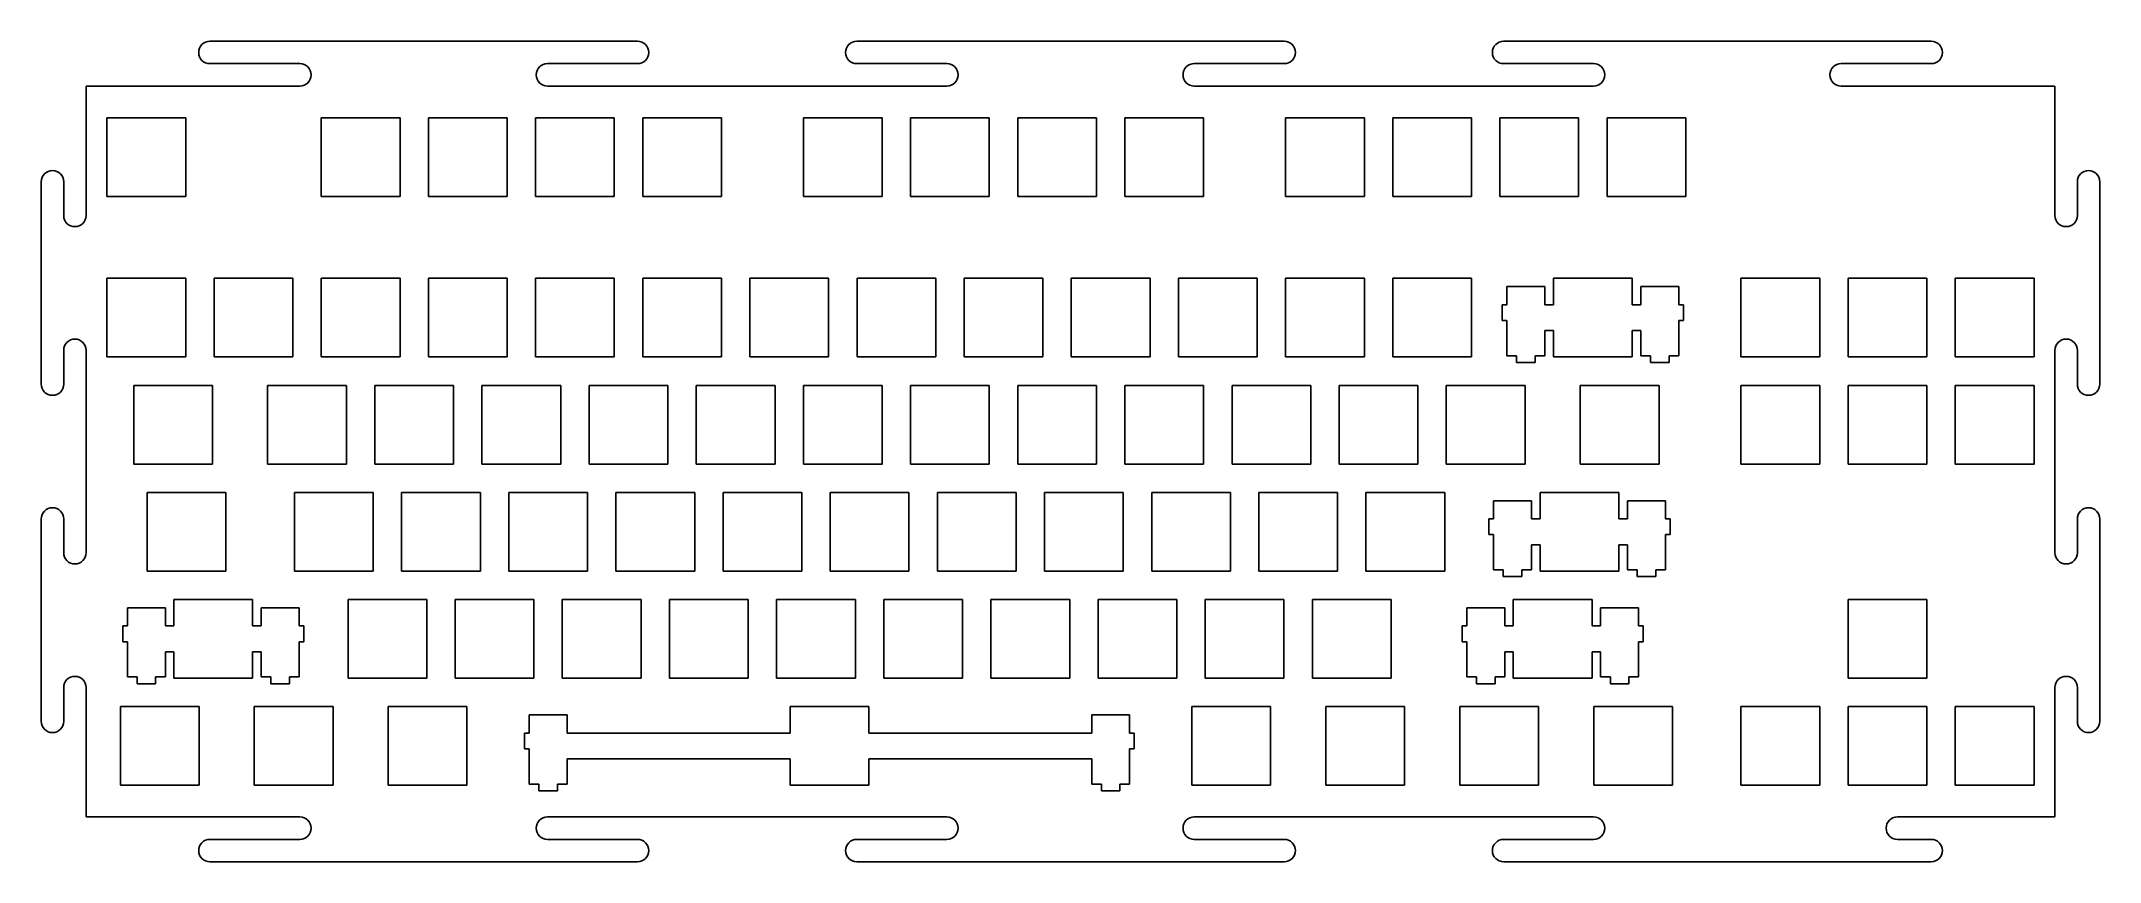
# Model space of a CAD drawing. Extents: x -8 to 358, y -14 to 132.
import ezdxf

# ---------------------------------------------------------------- set-up
doc = ezdxf.new("R2010")
doc.units = 0
doc.header["$MEASUREMENT"] = 0

msp = doc.modelspace()

# ---------------------------------------------------------------- linework, layer by layer
at = {"linetype": 'Continuous'}
for p, q in [((22.1, 132.08), (98.1, 132.08)), ((137.1, 132.08), (213.1, 132.08)), ((252.1, 132.08), (328.1, 132.08)), ((20.1, 130.08), (20.1, 130.08)), ((100.1, 130.08), (100.1, 130.08)), ((135.1, 130.08), (135.1, 130.08)), ((215.1, 130.08), (215.1, 130.08)), ((250.1, 130.08), (250.1, 130.08)), ((330.1, 130.08), (330.1, 130.08)), ((22.1, 128.08), (38.1, 128.08)), ((40.1, 126.08), (40.1, 126.08)), ((80.1, 126.08), (80.1, 126.08)), ((98.1, 128.08), (82.1, 128.08)), ((137.1, 128.08), (153.1, 128.08)), ((155.1, 126.08), (155.1, 126.08)), ((195.1, 126.08), (195.1, 126.08)), ((213.1, 128.08), (197.1, 128.08)), ((252.1, 128.08), (268.1, 128.08)), ((270.1, 126.08), (270.1, 126.08)), ((310.1, 126.08), (310.1, 126.08)), ((328.1, 128.08), (312.1, 128.08)), ((0.1, 124.08), (0.1, 101.08)), ((38.1, 124.08), (0.1, 124.08)), ((153.1, 124.08), (82.1, 124.08)), ((268.1, 124.08), (197.1, 124.08)), ((350.1, 124.08), (312.1, 124.08)), ((350.1, 124.08), (350.1, 101.08)), ((-7.9, 107.08), (-7.9, 71.08)), ((-5.9, 109.08), (-5.9, 109.08)), ((-3.9, 107.08), (-3.9, 101.08)), ((354.1, 107.08), (354.1, 101.08)), ((356.1, 109.08), (356.1, 109.08)), ((358.1, 107.08), (358.1, 71.08)), ((-1.9, 99.08), (-1.9, 99.08)), ((352.1, 99.08), (352.1, 99.08)), ((-3.9, 71.08), (-3.9, 77.08)), ((-1.9, 79.08), (-1.9, 79.08)), ((0.1, 77.08), (0.1, 41.08)), ((350.1, 77.08), (350.1, 41.08)), ((352.1, 79.08), (352.1, 79.08)), ((354.1, 71.08), (354.1, 77.08)), ((-5.9, 69.08), (-5.9, 69.08)), ((0.1, 69.08), (0.1, 69.08)), ((356.1, 69.08), (356.1, 69.08)), ((-5.9, 49.08), (-5.9, 49.08)), ((0.1, 49.08), (0.1, 49.08)), ((356.1, 49.08), (356.1, 49.08)), ((-7.9, 47.08), (-7.9, 11.08)), ((-3.9, 47.08), (-3.9, 41.08)), ((354.1, 47.08), (354.1, 41.08)), ((358.1, 47.08), (358.1, 11.08)), ((-1.9, 39.08), (-1.9, 39.08)), ((352.1, 39.08), (352.1, 39.08)), ((-1.9, 19.08), (-1.9, 19.08)), ((352.1, 19.08), (352.1, 19.08)), ((-3.9, 11.08), (-3.9, 17.08)), ((0.1, 17.08), (0.1, -5.92)), ((350.1, 17.08), (350.1, -5.92)), ((354.1, 11.08), (354.1, 17.08)), ((-5.9, 9.08), (-5.9, 9.08)), ((356.1, 9.08), (356.1, 9.08)), ((38.1, -5.92), (0.1, -5.92)), ((38.1, -5.92), (0.1, -5.92)), ((153.1, -5.92), (82.1, -5.92)), ((153.1, -5.92), (82.1, -5.92)), ((268.1, -5.92), (197.1, -5.92)), ((268.1, -5.92), (197.1, -5.92)), ((350.1, -5.92), (322.1, -5.92)), ((350.1, -5.92), (322.1, -5.92)), ((22.1, -9.92), (38.1, -9.92)), ((40.1, -7.92), (40.1, -7.92)), ((80.1, -7.92), (80.1, -7.92)), ((98.1, -9.92), (82.1, -9.92)), ((137.1, -9.92), (153.1, -9.92)), ((155.1, -7.92), (155.1, -7.92)), ((195.1, -7.92), (195.1, -7.92)), ((213.1, -9.92), (197.1, -9.92)), ((252.1, -9.92), (268.1, -9.92)), ((270.1, -7.92), (270.1, -7.92)), ((320.1, -7.92), (320.1, -7.92)), ((328.1, -9.92), (322.1, -9.92)), ((20.1, -11.92), (20.1, -11.92)), ((22.1, -13.92), (98.1, -13.92)), ((100.1, -11.92), (100.1, -11.92)), ((135.1, -11.92), (135.1, -11.92)), ((137.1, -13.92), (213.1, -13.92)), ((215.1, -11.92), (215.1, -11.92)), ((250.1, -11.92), (250.1, -11.92)), ((252.1, -13.92), (328.1, -13.92)), ((330.1, -11.92), (330.1, -11.92))]:
    msp.add_line(p, q, dxfattribs=at)
at = {"color": 0}
for p, q in [((3.79, 118.47), (17.79, 118.47)), ((3.79, 104.47), (3.79, 118.47)), ((17.79, 118.47), (17.79, 104.47)), ((41.89, 118.47), (55.89, 118.47)), ((41.89, 104.47), (41.89, 118.47)), ((55.89, 118.47), (55.89, 104.47)), ((60.94, 118.47), (74.94, 118.47)), ((60.94, 104.47), (60.94, 118.47)), ((74.94, 118.47), (74.94, 104.47)), ((79.99, 118.47), (93.99, 118.47)), ((79.99, 104.47), (79.99, 118.47)), ((93.99, 118.47), (93.99, 104.47)), ((99.04, 118.47), (113.04, 118.47)), ((99.04, 104.47), (99.04, 118.47)), ((113.04, 118.47), (113.04, 104.47)), ((127.61, 118.47), (141.61, 118.47)), ((127.61, 104.47), (127.61, 118.47)), ((141.61, 118.47), (141.61, 104.47)), ((146.66, 118.47), (160.66, 118.47)), ((146.66, 104.47), (146.66, 118.47)), ((160.66, 118.47), (160.66, 104.47)), ((165.71, 118.47), (179.71, 118.47)), ((165.71, 104.47), (165.71, 118.47)), ((179.71, 118.47), (179.71, 104.47)), ((184.76, 118.47), (198.76, 118.47)), ((184.76, 104.47), (184.76, 118.47)), ((198.76, 118.47), (198.76, 104.47)), ((213.34, 118.47), (227.34, 118.47)), ((213.34, 104.47), (213.34, 118.47)), ((227.34, 118.47), (227.34, 104.47)), ((232.39, 118.47), (246.39, 118.47)), ((232.39, 104.47), (232.39, 118.47)), ((246.39, 118.47), (246.39, 104.47)), ((251.44, 118.47), (265.44, 118.47)), ((251.44, 104.47), (251.44, 118.47)), ((265.44, 118.47), (265.44, 104.47)), ((270.49, 118.47), (284.49, 118.47)), ((270.49, 104.47), (270.49, 118.47)), ((284.49, 118.47), (284.49, 104.47)), ((17.79, 104.47), (3.79, 104.47)), ((55.89, 104.47), (41.89, 104.47)), ((74.94, 104.47), (60.94, 104.47)), ((93.99, 104.47), (79.99, 104.47)), ((113.04, 104.47), (99.04, 104.47)), ((141.61, 104.47), (127.61, 104.47)), ((160.66, 104.47), (146.66, 104.47)), ((179.71, 104.47), (165.71, 104.47)), ((198.76, 104.47), (184.76, 104.47)), ((227.34, 104.47), (213.34, 104.47)), ((246.39, 104.47), (232.39, 104.47)), ((265.44, 104.47), (251.44, 104.47)), ((284.49, 104.47), (270.49, 104.47)), ((3.79, 89.9), (17.79, 89.9)), ((3.79, 75.9), (3.79, 89.9)), ((17.79, 89.9), (17.79, 75.9)), ((22.84, 89.9), (36.84, 89.9)), ((22.84, 75.9), (22.84, 89.9)), ((36.84, 89.9), (36.84, 75.9)), ((41.89, 89.9), (55.89, 89.9)), ((41.89, 75.9), (41.89, 89.9)), ((55.89, 89.9), (55.89, 75.9)), ((60.94, 89.9), (74.94, 89.9)), ((60.94, 75.9), (60.94, 89.9)), ((74.94, 89.9), (74.94, 75.9)), ((79.99, 89.9), (93.99, 89.9)), ((79.99, 75.9), (79.99, 89.9)), ((93.99, 89.9), (93.99, 75.9)), ((99.04, 89.9), (113.04, 89.9)), ((99.04, 75.9), (99.04, 89.9)), ((113.04, 89.9), (113.04, 75.9)), ((118.09, 89.9), (132.09, 89.9)), ((118.09, 75.9), (118.09, 89.9)), ((132.09, 89.9), (132.09, 75.9)), ((137.14, 89.9), (151.14, 89.9)), ((137.14, 75.9), (137.14, 89.9)), ((151.14, 89.9), (151.14, 75.9)), ((156.19, 89.9), (170.19, 89.9)), ((156.19, 75.9), (156.19, 89.9)), ((170.19, 89.9), (170.19, 75.9)), ((175.24, 89.9), (189.24, 89.9)), ((175.24, 75.9), (175.24, 89.9)), ((189.24, 89.9), (189.24, 75.9)), ((194.29, 89.9), (208.29, 89.9)), ((194.29, 75.9), (194.29, 89.9)), ((208.29, 89.9), (208.29, 75.9)), ((213.34, 89.9), (227.34, 89.9)), ((213.34, 75.9), (213.34, 89.9)), ((227.34, 89.9), (227.34, 75.9)), ((232.39, 89.9), (246.39, 89.9)), ((232.39, 75.9), (232.39, 89.9)), ((246.39, 89.9), (246.39, 75.9)), ((259.44, 88.43), (252.69, 88.43)), ((252.69, 88.43), (252.69, 85.2)), ((259.44, 85.2), (259.44, 88.43)), ((260.96, 89.9), (260.96, 85.2)), ((274.96, 89.9), (260.96, 89.9)), ((274.96, 85.2), (274.96, 89.9)), ((283.24, 88.43), (276.49, 88.43)), ((276.49, 88.43), (276.49, 85.2)), ((283.24, 85.2), (283.24, 88.43)), ((294.3, 89.9), (308.3, 89.9)), ((294.3, 75.9), (294.3, 89.9)), ((308.3, 89.9), (308.3, 75.9)), ((313.35, 89.9), (327.35, 89.9)), ((313.35, 75.9), (313.35, 89.9)), ((327.35, 89.9), (327.35, 75.9)), ((332.4, 89.9), (346.4, 89.9)), ((332.4, 75.9), (332.4, 89.9)), ((346.4, 89.9), (346.4, 75.9)), ((252.69, 85.2), (251.86, 85.2)), ((251.86, 85.2), (251.86, 82.4)), ((260.96, 85.2), (259.44, 85.2)), ((276.49, 85.2), (274.96, 85.2)), ((284.06, 85.2), (283.24, 85.2)), ((284.06, 82.4), (284.06, 85.2)), ((251.86, 82.4), (252.69, 82.4)), ((252.69, 82.4), (252.69, 76.13)), ((259.44, 76.13), (259.44, 80.6)), ((259.44, 80.6), (260.96, 80.6)), ((260.96, 80.6), (260.96, 75.9)), ((274.96, 75.9), (274.96, 80.6)), ((274.96, 80.6), (276.49, 80.6)), ((276.49, 80.6), (276.49, 76.13)), ((283.24, 76.13), (283.24, 82.4)), ((283.24, 82.4), (284.06, 82.4)), ((17.79, 75.9), (3.79, 75.9)), ((36.84, 75.9), (22.84, 75.9)), ((55.89, 75.9), (41.89, 75.9)), ((74.94, 75.9), (60.94, 75.9)), ((93.99, 75.9), (79.99, 75.9)), ((113.04, 75.9), (99.04, 75.9)), ((132.09, 75.9), (118.09, 75.9)), ((151.14, 75.9), (137.14, 75.9)), ((170.19, 75.9), (156.19, 75.9)), ((189.24, 75.9), (175.24, 75.9)), ((208.29, 75.9), (194.29, 75.9)), ((227.34, 75.9), (213.34, 75.9)), ((246.39, 75.9), (232.39, 75.9)), ((252.69, 76.13), (254.41, 76.13)), ((254.41, 76.13), (254.41, 74.93)), ((254.41, 74.93), (257.71, 74.93)), ((257.71, 74.93), (257.71, 76.13)), ((257.71, 76.13), (259.44, 76.13)), ((260.96, 75.9), (274.96, 75.9)), ((276.49, 76.13), (278.21, 76.13)), ((278.21, 76.13), (278.21, 74.93)), ((278.21, 74.93), (281.51, 74.93)), ((281.51, 74.93), (281.51, 76.13)), ((281.51, 76.13), (283.24, 76.13)), ((308.3, 75.9), (294.3, 75.9)), ((327.35, 75.9), (313.35, 75.9)), ((346.4, 75.9), (332.4, 75.9)), ((8.55, 70.85), (22.55, 70.85)), ((8.55, 56.85), (8.55, 70.85)), ((22.55, 70.85), (22.55, 56.85)), ((32.36, 70.85), (46.36, 70.85)), ((32.36, 56.85), (32.36, 70.85)), ((46.36, 70.85), (46.36, 56.85)), ((51.41, 70.85), (65.41, 70.85)), ((51.41, 56.85), (51.41, 70.85)), ((65.41, 70.85), (65.41, 56.85)), ((70.46, 70.85), (84.46, 70.85)), ((70.46, 56.85), (70.46, 70.85)), ((84.46, 70.85), (84.46, 56.85)), ((89.51, 70.85), (103.51, 70.85)), ((89.51, 56.85), (89.51, 70.85)), ((103.51, 70.85), (103.51, 56.85)), ((108.56, 70.85), (122.56, 70.85)), ((108.56, 56.85), (108.56, 70.85)), ((122.56, 70.85), (122.56, 56.85)), ((127.61, 70.85), (141.61, 70.85)), ((127.61, 56.85), (127.61, 70.85)), ((141.61, 70.85), (141.61, 56.85)), ((146.66, 70.85), (160.66, 70.85)), ((146.66, 56.85), (146.66, 70.85)), ((160.66, 70.85), (160.66, 56.85)), ((165.71, 70.85), (179.71, 70.85)), ((165.71, 56.85), (165.71, 70.85)), ((179.71, 70.85), (179.71, 56.85)), ((184.76, 70.85), (198.76, 70.85)), ((184.76, 56.85), (184.76, 70.85)), ((198.76, 70.85), (198.76, 56.85)), ((203.81, 70.85), (217.81, 70.85)), ((203.81, 56.85), (203.81, 70.85)), ((217.81, 70.85), (217.81, 56.85)), ((222.86, 70.85), (236.86, 70.85)), ((222.86, 56.85), (222.86, 70.85)), ((236.86, 70.85), (236.86, 56.85)), ((241.91, 70.85), (255.91, 70.85)), ((241.91, 56.85), (241.91, 70.85)), ((255.91, 70.85), (255.91, 56.85)), ((265.73, 70.85), (279.73, 70.85)), ((265.73, 56.85), (265.73, 70.85)), ((279.73, 70.85), (279.73, 56.85)), ((294.3, 70.85), (308.3, 70.85)), ((294.3, 56.85), (294.3, 70.85)), ((308.3, 70.85), (308.3, 56.85)), ((313.35, 70.85), (327.35, 70.85)), ((313.35, 56.85), (313.35, 70.85)), ((327.35, 70.85), (327.35, 56.85)), ((332.4, 70.85), (346.4, 70.85)), ((332.4, 56.85), (332.4, 70.85)), ((346.4, 70.85), (346.4, 56.85)), ((22.55, 56.85), (8.55, 56.85)), ((46.36, 56.85), (32.36, 56.85)), ((65.41, 56.85), (51.41, 56.85)), ((84.46, 56.85), (70.46, 56.85)), ((103.51, 56.85), (89.51, 56.85)), ((122.56, 56.85), (108.56, 56.85)), ((141.61, 56.85), (127.61, 56.85)), ((160.66, 56.85), (146.66, 56.85)), ((179.71, 56.85), (165.71, 56.85)), ((198.76, 56.85), (184.76, 56.85)), ((217.81, 56.85), (203.81, 56.85)), ((236.86, 56.85), (222.86, 56.85)), ((255.91, 56.85), (241.91, 56.85)), ((279.73, 56.85), (265.73, 56.85)), ((308.3, 56.85), (294.3, 56.85)), ((327.35, 56.85), (313.35, 56.85)), ((346.4, 56.85), (332.4, 56.85)), ((10.93, 51.8), (24.93, 51.8)), ((10.93, 37.8), (10.93, 51.8)), ((24.93, 51.8), (24.93, 37.8)), ((37.13, 51.8), (51.13, 51.8)), ((37.13, 37.8), (37.13, 51.8)), ((51.13, 51.8), (51.13, 37.8)), ((56.18, 51.8), (70.18, 51.8)), ((56.18, 37.8), (56.18, 51.8)), ((70.18, 51.8), (70.18, 37.8)), ((75.23, 51.8), (89.23, 51.8)), ((75.23, 37.8), (75.23, 51.8)), ((89.23, 51.8), (89.23, 37.8)), ((94.28, 51.8), (108.28, 51.8)), ((94.28, 37.8), (94.28, 51.8)), ((108.28, 51.8), (108.28, 37.8)), ((113.33, 51.8), (127.33, 51.8)), ((113.33, 37.8), (113.33, 51.8)), ((127.33, 51.8), (127.33, 37.8)), ((132.38, 51.8), (146.38, 51.8)), ((132.38, 37.8), (132.38, 51.8)), ((146.38, 51.8), (146.38, 37.8)), ((151.43, 51.8), (165.43, 51.8)), ((151.43, 37.8), (151.43, 51.8)), ((165.43, 51.8), (165.43, 37.8)), ((170.48, 51.8), (184.48, 51.8)), ((170.48, 37.8), (170.48, 51.8)), ((184.48, 51.8), (184.48, 37.8)), ((189.53, 51.8), (203.53, 51.8)), ((189.53, 37.8), (189.53, 51.8)), ((203.53, 51.8), (203.53, 37.8)), ((208.58, 51.8), (222.58, 51.8)), ((208.58, 37.8), (208.58, 51.8)), ((222.58, 51.8), (222.58, 37.8)), ((227.63, 51.8), (241.63, 51.8)), ((227.63, 37.8), (227.63, 51.8)), ((241.63, 51.8), (241.63, 37.8)), ((258.58, 51.8), (258.58, 47.1)), ((272.58, 51.8), (258.58, 51.8)), ((272.58, 47.1), (272.58, 51.8)), ((257.06, 50.33), (250.31, 50.33)), ((250.31, 50.33), (250.31, 47.1)), ((257.06, 47.1), (257.06, 50.33)), ((280.86, 50.33), (274.11, 50.33)), ((274.11, 50.33), (274.11, 47.1)), ((280.86, 47.1), (280.86, 50.33)), ((250.31, 47.1), (249.48, 47.1)), ((249.48, 47.1), (249.48, 44.3)), ((249.48, 44.3), (250.31, 44.3)), ((250.31, 44.3), (250.31, 38.03)), ((258.58, 47.1), (257.06, 47.1)), ((274.11, 47.1), (272.58, 47.1)), ((281.68, 47.1), (280.86, 47.1)), ((280.86, 38.03), (280.86, 44.3)), ((280.86, 44.3), (281.68, 44.3)), ((281.68, 44.3), (281.68, 47.1)), ((257.06, 38.03), (257.06, 42.5)), ((257.06, 42.5), (258.58, 42.5)), ((258.58, 42.5), (258.58, 37.8)), ((272.58, 37.8), (272.58, 42.5)), ((272.58, 42.5), (274.11, 42.5)), ((274.11, 42.5), (274.11, 38.03)), ((24.93, 37.8), (10.93, 37.8)), ((51.13, 37.8), (37.13, 37.8)), ((70.18, 37.8), (56.18, 37.8)), ((89.23, 37.8), (75.23, 37.8)), ((108.28, 37.8), (94.28, 37.8)), ((127.33, 37.8), (113.33, 37.8)), ((146.38, 37.8), (132.38, 37.8)), ((165.43, 37.8), (151.43, 37.8)), ((184.48, 37.8), (170.48, 37.8)), ((203.53, 37.8), (189.53, 37.8)), ((222.58, 37.8), (208.58, 37.8)), ((241.63, 37.8), (227.63, 37.8)), ((250.31, 38.03), (252.03, 38.03)), ((252.03, 38.03), (252.03, 36.83)), ((252.03, 36.83), (255.33, 36.83)), ((255.33, 36.83), (255.33, 38.03)), ((255.33, 38.03), (257.06, 38.03)), ((258.58, 37.8), (272.58, 37.8)), ((274.11, 38.03), (275.83, 38.03)), ((275.83, 38.03), (275.83, 36.83)), ((275.83, 36.83), (279.13, 36.83)), ((279.13, 36.83), (279.13, 38.03)), ((279.13, 38.03), (280.86, 38.03)), ((14.17, 31.28), (7.42, 31.28)), ((7.42, 31.28), (7.42, 28.05)), ((14.17, 28.05), (14.17, 31.28)), ((15.69, 32.75), (15.69, 28.05)), ((29.69, 32.75), (15.69, 32.75)), ((29.69, 28.05), (29.69, 32.75)), ((37.97, 31.28), (31.22, 31.28)), ((31.22, 31.28), (31.22, 28.05)), ((37.97, 28.05), (37.97, 31.28)), ((46.65, 32.75), (60.65, 32.75)), ((46.65, 18.75), (46.65, 32.75)), ((60.65, 32.75), (60.65, 18.75)), ((65.7, 32.75), (79.7, 32.75)), ((65.7, 18.75), (65.7, 32.75)), ((79.7, 32.75), (79.7, 18.75)), ((84.75, 32.75), (98.75, 32.75)), ((84.75, 18.75), (84.75, 32.75)), ((98.75, 32.75), (98.75, 18.75)), ((103.8, 32.75), (117.8, 32.75)), ((103.8, 18.75), (103.8, 32.75)), ((117.8, 32.75), (117.8, 18.75)), ((122.85, 32.75), (136.85, 32.75)), ((122.85, 18.75), (122.85, 32.75)), ((136.85, 32.75), (136.85, 18.75)), ((141.9, 32.75), (155.9, 32.75)), ((141.9, 18.75), (141.9, 32.75)), ((155.9, 32.75), (155.9, 18.75)), ((160.95, 32.75), (174.95, 32.75)), ((160.95, 18.75), (160.95, 32.75)), ((174.95, 32.75), (174.95, 18.75)), ((180, 32.75), (194, 32.75)), ((180, 18.75), (180, 32.75)), ((194, 32.75), (194, 18.75)), ((199.05, 32.75), (213.05, 32.75)), ((199.05, 18.75), (199.05, 32.75)), ((213.05, 32.75), (213.05, 18.75)), ((218.1, 32.75), (232.1, 32.75)), ((218.1, 18.75), (218.1, 32.75)), ((232.1, 32.75), (232.1, 18.75)), ((252.29, 31.28), (245.54, 31.28)), ((245.54, 31.28), (245.54, 28.05)), ((252.29, 28.05), (252.29, 31.28)), ((253.82, 32.75), (253.82, 28.05)), ((267.82, 32.75), (253.82, 32.75)), ((267.82, 28.05), (267.82, 32.75)), ((276.09, 31.28), (269.34, 31.28)), ((269.34, 31.28), (269.34, 28.05)), ((276.09, 28.05), (276.09, 31.28)), ((313.35, 32.75), (327.35, 32.75)), ((313.35, 18.75), (313.35, 32.75)), ((327.35, 32.75), (327.35, 18.75)), ((7.42, 28.05), (6.59, 28.05)), ((6.59, 28.05), (6.59, 25.25)), ((15.69, 28.05), (14.17, 28.05)), ((31.22, 28.05), (29.69, 28.05)), ((38.79, 28.05), (37.97, 28.05)), ((38.79, 25.25), (38.79, 28.05)), ((245.54, 28.05), (244.72, 28.05)), ((244.72, 28.05), (244.72, 25.25)), ((253.82, 28.05), (252.29, 28.05)), ((269.34, 28.05), (267.82, 28.05)), ((276.92, 28.05), (276.09, 28.05)), ((276.92, 25.25), (276.92, 28.05)), ((6.59, 25.25), (7.42, 25.25)), ((7.42, 25.25), (7.42, 18.98)), ((14.17, 18.98), (14.17, 23.45)), ((14.17, 23.45), (15.69, 23.45)), ((15.69, 23.45), (15.69, 18.75)), ((29.69, 18.75), (29.69, 23.45)), ((29.69, 23.45), (31.22, 23.45)), ((31.22, 23.45), (31.22, 18.98)), ((37.97, 18.98), (37.97, 25.25)), ((37.97, 25.25), (38.79, 25.25)), ((244.72, 25.25), (245.54, 25.25)), ((245.54, 25.25), (245.54, 18.98)), ((252.29, 18.98), (252.29, 23.45)), ((252.29, 23.45), (253.82, 23.45)), ((253.82, 23.45), (253.82, 18.75)), ((267.82, 18.75), (267.82, 23.45)), ((267.82, 23.45), (269.34, 23.45)), ((269.34, 23.45), (269.34, 18.98)), ((276.09, 18.98), (276.09, 25.25)), ((276.09, 25.25), (276.92, 25.25)), ((7.42, 18.98), (9.14, 18.98)), ((9.14, 18.98), (9.14, 17.78)), ((12.44, 17.78), (12.44, 18.98)), ((12.44, 18.98), (14.17, 18.98)), ((15.69, 18.75), (29.69, 18.75)), ((31.22, 18.98), (32.94, 18.98)), ((32.94, 18.98), (32.94, 17.78)), ((36.24, 17.78), (36.24, 18.98)), ((36.24, 18.98), (37.97, 18.98)), ((60.65, 18.75), (46.65, 18.75)), ((79.7, 18.75), (65.7, 18.75)), ((98.75, 18.75), (84.75, 18.75)), ((117.8, 18.75), (103.8, 18.75)), ((136.85, 18.75), (122.85, 18.75)), ((155.9, 18.75), (141.9, 18.75)), ((174.95, 18.75), (160.95, 18.75)), ((194, 18.75), (180, 18.75)), ((213.05, 18.75), (199.05, 18.75)), ((232.1, 18.75), (218.1, 18.75)), ((245.54, 18.98), (247.27, 18.98)), ((247.27, 18.98), (247.27, 17.78)), ((250.57, 17.78), (250.57, 18.98)), ((250.57, 18.98), (252.29, 18.98)), ((253.82, 18.75), (267.82, 18.75)), ((269.34, 18.98), (271.07, 18.98)), ((271.07, 18.98), (271.07, 17.78)), ((274.37, 17.78), (274.37, 18.98)), ((274.37, 18.98), (276.09, 18.98)), ((327.35, 18.75), (313.35, 18.75)), ((9.14, 17.78), (12.44, 17.78)), ((32.94, 17.78), (36.24, 17.78)), ((247.27, 17.78), (250.57, 17.78)), ((271.07, 17.78), (274.37, 17.78)), ((6.17, 13.7), (20.17, 13.7)), ((6.17, -0.3), (6.17, 13.7)), ((20.17, 13.7), (20.17, -0.3)), ((29.98, 13.7), (43.98, 13.7)), ((29.98, -0.3), (29.98, 13.7)), ((43.98, 13.7), (43.98, -0.3)), ((53.79, 13.7), (67.79, 13.7)), ((53.79, -0.3), (53.79, 13.7)), ((67.79, 13.7), (67.79, -0.3)), ((85.61, 12.23), (78.86, 12.23)), ((78.86, 12.23), (78.86, 9)), ((85.61, 9), (85.61, 12.23)), ((125.23, 13.7), (125.23, 9)), ((139.23, 13.7), (125.23, 13.7)), ((139.23, 9), (139.23, 13.7)), ((185.61, 12.23), (178.86, 12.23)), ((178.86, 12.23), (178.86, 9)), ((185.61, 9), (185.61, 12.23)), ((196.67, 13.7), (210.67, 13.7)), ((196.67, -0.3), (196.67, 13.7)), ((210.67, 13.7), (210.67, -0.3)), ((220.48, 13.7), (234.48, 13.7)), ((220.48, -0.3), (220.48, 13.7)), ((234.48, 13.7), (234.48, -0.3)), ((244.29, 13.7), (258.29, 13.7)), ((244.29, -0.3), (244.29, 13.7)), ((258.29, 13.7), (258.29, -0.3)), ((268.11, 13.7), (282.11, 13.7)), ((268.11, -0.3), (268.11, 13.7)), ((282.11, 13.7), (282.11, -0.3)), ((294.3, 13.7), (308.3, 13.7)), ((294.3, -0.3), (294.3, 13.7)), ((308.3, 13.7), (308.3, -0.3)), ((313.35, 13.7), (327.35, 13.7)), ((313.35, -0.3), (313.35, 13.7)), ((327.35, 13.7), (327.35, -0.3)), ((332.4, 13.7), (346.4, 13.7)), ((332.4, -0.3), (332.4, 13.7)), ((346.4, 13.7), (346.4, -0.3)), ((78.86, 9), (78.03, 9)), ((78.03, 9), (78.03, 6.2)), ((125.23, 9), (85.61, 9)), ((178.86, 9), (139.23, 9)), ((186.43, 9), (185.61, 9)), ((186.43, 6.2), (186.43, 9)), ((78.03, 6.2), (78.86, 6.2)), ((78.86, 6.2), (78.86, -0.07)), ((85.61, -0.07), (85.61, 4.4)), ((85.61, 4.4), (125.23, 4.4)), ((125.23, 4.4), (125.23, -0.3)), ((139.23, -0.3), (139.23, 4.4)), ((139.23, 4.4), (178.86, 4.4)), ((178.86, 4.4), (178.86, -0.07)), ((185.61, -0.07), (185.61, 6.2)), ((185.61, 6.2), (186.43, 6.2)), ((20.17, -0.3), (6.17, -0.3)), ((43.98, -0.3), (29.98, -0.3)), ((67.79, -0.3), (53.79, -0.3)), ((78.86, -0.07), (80.58, -0.07)), ((80.58, -0.07), (80.58, -1.27)), ((80.58, -1.27), (83.88, -1.27)), ((83.88, -1.27), (83.88, -0.07)), ((83.88, -0.07), (85.61, -0.07)), ((125.23, -0.3), (139.23, -0.3)), ((178.86, -0.07), (180.58, -0.07)), ((180.58, -0.07), (180.58, -1.27)), ((180.58, -1.27), (183.88, -1.27)), ((183.88, -1.27), (183.88, -0.07)), ((183.88, -0.07), (185.61, -0.07)), ((210.67, -0.3), (196.67, -0.3)), ((234.48, -0.3), (220.48, -0.3)), ((258.29, -0.3), (244.29, -0.3)), ((282.11, -0.3), (268.11, -0.3)), ((308.3, -0.3), (294.3, -0.3)), ((327.35, -0.3), (313.35, -0.3)), ((346.4, -0.3), (332.4, -0.3))]:
    msp.add_line(p, q, dxfattribs=at)
at = {"linetype": 'Continuous'}
for centre, start, end in [((22.1, 130.08), 90, 180), ((98.1, 130.08), 0, 90), ((137.1, 130.08), 90, 180), ((213.1, 130.08), 0, 90), ((252.1, 130.08), 90, 180), ((328.1, 130.08), 0, 90), ((22.1, 130.08), 180, 270), ((98.1, 130.08), 270, 0), ((137.1, 130.08), 180, 270), ((213.1, 130.08), 270, 0), ((252.1, 130.08), 180, 270), ((328.1, 130.08), 270, 0), ((38.1, 126.08), 0, 90), ((38.1, 126.08), 270, 0), ((82.1, 126.08), 90, 180), ((82.1, 126.08), 180, 270), ((153.1, 126.08), 0, 90), ((153.1, 126.08), 270, 0), ((197.1, 126.08), 90, 180), ((197.1, 126.08), 180, 270), ((268.1, 126.08), 0, 90), ((268.1, 126.08), 270, 0), ((312.1, 126.08), 90, 180), ((312.1, 126.08), 180, 270), ((-5.9, 107.08), 90, 180), ((-5.9, 107.08), 0, 90), ((356.1, 107.08), 90, 180), ((356.1, 107.08), 0, 90), ((-1.9, 101.08), 180, 270), ((-1.9, 101.08), 270, 0), ((352.1, 101.08), 180, 270), ((352.1, 101.08), 270, 0), ((-1.9, 77.08), 90, 180), ((-1.9, 77.08), 0, 90), ((352.1, 77.08), 90, 180), ((352.1, 77.08), 0, 90), ((-5.9, 71.08), 180, 270), ((-5.9, 71.08), 270, 0), ((356.1, 71.08), 180, 270), ((356.1, 71.08), 270, 0), ((-5.9, 47.08), 90, 180), ((-5.9, 47.08), 0, 90), ((356.1, 47.08), 90, 180), ((356.1, 47.08), 360, 90), ((-1.9, 41.08), 180, 270), ((-1.9, 41.08), 270, 0), ((352.1, 41.08), 180, 270), ((352.1, 41.08), 270, 0), ((-1.9, 17.08), 90, 180), ((-1.9, 17.08), 0, 90), ((352.1, 17.08), 90, 180), ((352.1, 17.08), 0, 90), ((-5.9, 11.08), 180, 270), ((-5.9, 11.08), 270, 0), ((356.1, 11.08), 180, 270), ((356.1, 11.08), 270, 360), ((38.1, -7.92), 360, 90), ((82.1, -7.92), 90, 180), ((153.1, -7.92), 0, 90), ((197.1, -7.92), 90, 180), ((268.1, -7.92), 0, 90), ((322.1, -7.92), 90, 180), ((22.1, -11.92), 90, 180), ((38.1, -7.92), 270, 360), ((82.1, -7.92), 180, 270), ((98.1, -11.92), 0, 90), ((137.1, -11.92), 90, 180), ((153.1, -7.92), 270, 0), ((197.1, -7.92), 180, 270), ((213.1, -11.92), 0, 90), ((252.1, -11.92), 90, 180), ((268.1, -7.92), 270, 0), ((322.1, -7.92), 180, 270), ((328.1, -11.92), 0, 90), ((22.1, -11.92), 180, 270), ((98.1, -11.92), 270, 0), ((137.1, -11.92), 180, 270), ((213.1, -11.92), 270, 0), ((252.1, -11.92), 180, 270), ((328.1, -11.92), 270, 0)]:
    msp.add_arc(centre, 2, start, end, dxfattribs=at)

doc.saveas('drawing.dxf')
